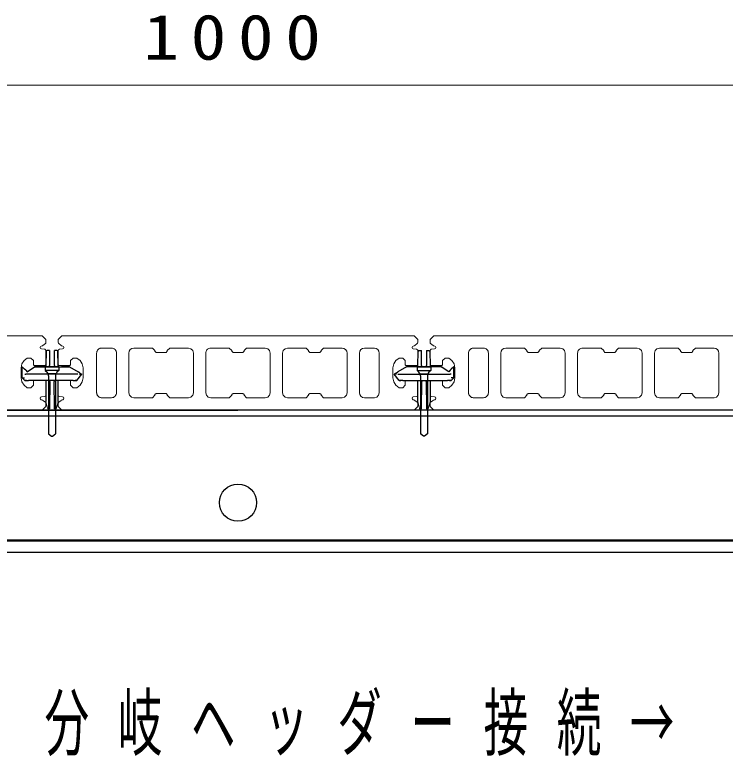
# Model space of a CAD drawing. Units: millimetres on the paper, with parts at other scales. Extents: x -385 to 15, y -594 to 267.
# Drawn here: x -110.69 to -82.04, y -91.54 to -61.64 of the extents above; entities that cross this region are included whole.
import ezdxf

# ---------------------------------------------------------------- set-up
doc = ezdxf.new("R2010")
doc.units = ezdxf.units.MM
doc.linetypes.add('USER1', pattern=[4.5, 2.5, -2])
doc.layers.add('1_10', color=7, linetype='Continuous', lineweight=25)
doc.styles.add('ＭＳ ゴシック', font='')
doc.styles.get('ＭＳ ゴシック').set_extended_font_data('MS Gothic')

msp = doc.modelspace()

# ---------------------------------------------------------------- linework, layer by layer
at = {"layer": '1_10', "lineweight": 13}
for p, q in [((-151.687, -64.484), (-51.687, -64.484)), ((-109.437, -77.234), (-109.371, -77.511)), ((-108.937, -77.234), (-109.003, -77.511)), ((-94.437, -77.234), (-94.371, -77.511)), ((-93.937, -77.234), (-94.003, -77.511)), ((-109.291, -77.534), (-109.342, -77.534)), ((-109.084, -77.534), (-109.032, -77.534)), ((-94.291, -77.534), (-94.342, -77.534)), ((-94.084, -77.534), (-94.032, -77.534))]:
    msp.add_line(p, q, dxfattribs=at)
at = {"layer": '1_10', "color": 14}
for p, q in [((-109.426, -75.213), (-109.436, -75.786)), ((-109.287, -75.184), (-109.396, -75.184)), ((-109.287, -75.184), (-109.287, -75.785)), ((-108.978, -75.184), (-109.087, -75.184)), ((-109.087, -75.785), (-109.087, -75.184)), ((-108.938, -75.786), (-108.948, -75.213)), ((-94.436, -75.786), (-94.426, -75.213)), ((-94.396, -75.184), (-94.287, -75.184)), ((-94.287, -75.785), (-94.287, -75.184)), ((-94.087, -75.184), (-93.978, -75.184)), ((-94.087, -75.184), (-94.087, -75.785)), ((-93.948, -75.213), (-93.938, -75.786)), ((-110.387, -76.284), (-110.387, -75.834)), ((-110.387, -75.834), (-110.293, -75.928)), ((-110.242, -75.979), (-110.293, -75.928)), ((-110.187, -76.034), (-109.887, -75.834)), ((-109.7, -75.813), (-109.887, -75.834)), ((-109.887, -75.834), (-108.487, -75.834)), ((-109.7, -75.813), (-109.436, -75.784)), ((-109.436, -75.786), (-109.437, -75.834)), ((-109.287, -75.834), (-109.287, -75.785)), ((-109.087, -75.785), (-109.087, -75.834)), ((-108.674, -75.813), (-108.938, -75.784)), ((-108.937, -75.834), (-108.938, -75.786)), ((-108.487, -75.834), (-108.674, -75.813)), ((-108.487, -75.834), (-108.133, -76.046)), ((-94.887, -75.834), (-95.241, -76.046)), ((-94.887, -75.834), (-94.7, -75.813)), ((-93.487, -75.834), (-94.887, -75.834)), ((-94.7, -75.813), (-94.436, -75.784)), ((-94.437, -75.834), (-94.436, -75.786)), ((-94.287, -75.785), (-94.287, -75.834)), ((-94.087, -75.834), (-94.087, -75.785)), ((-93.674, -75.813), (-93.938, -75.784)), ((-93.938, -75.786), (-93.937, -75.834)), ((-93.674, -75.813), (-93.487, -75.834)), ((-93.187, -76.034), (-93.487, -75.834)), ((-93.132, -75.979), (-93.082, -75.928)), ((-92.987, -75.834), (-93.082, -75.928)), ((-92.987, -76.284), (-92.987, -75.834)), ((-110.242, -75.979), (-110.187, -76.034)), ((-108.14, -76.134), (-110.24, -76.134)), ((-108.187, -76.384), (-107.987, -76.134)), ((-108.083, -76.076), (-108.133, -76.046)), ((-108.084, -76.134), (-107.987, -76.134)), ((-108.083, -76.076), (-107.987, -76.134)), ((-95.291, -76.076), (-95.387, -76.134)), ((-95.187, -76.384), (-95.387, -76.134)), ((-95.29, -76.134), (-95.387, -76.134)), ((-95.291, -76.076), (-95.241, -76.046)), ((-95.234, -76.134), (-93.134, -76.134)), ((-93.132, -75.979), (-93.187, -76.034)), ((-110.287, -76.384), (-110.387, -76.284)), ((-110.387, -76.284), (-110.292, -76.284)), ((-110.287, -76.384), (-110.132, -76.384)), ((-110.22, -76.384), (-110.281, -76.384)), ((-108.337, -76.384), (-110.132, -76.384)), ((-109.437, -76.384), (-109.437, -76.431)), ((-109.437, -76.431), (-109.437, -77.234)), ((-109.271, -76.432), (-109.291, -77.534)), ((-109.271, -76.432), (-109.271, -76.384)), ((-109.104, -76.384), (-109.103, -76.432)), ((-109.084, -77.534), (-109.103, -76.432)), ((-108.937, -76.431), (-108.937, -76.384)), ((-108.937, -77.234), (-108.937, -76.431)), ((-108.337, -76.384), (-108.187, -76.384)), ((-108.193, -76.384), (-108.254, -76.384)), ((-95.037, -76.384), (-95.187, -76.384)), ((-95.181, -76.384), (-95.12, -76.384)), ((-95.037, -76.384), (-93.242, -76.384)), ((-94.437, -76.431), (-94.437, -76.384)), ((-94.437, -77.234), (-94.437, -76.431)), ((-94.291, -77.534), (-94.271, -76.432)), ((-94.271, -76.384), (-94.271, -76.432)), ((-94.103, -76.432), (-94.104, -76.384)), ((-94.103, -76.432), (-94.084, -77.534)), ((-93.937, -76.384), (-93.937, -76.431)), ((-93.937, -76.431), (-93.937, -77.234)), ((-93.087, -76.384), (-93.242, -76.384)), ((-93.154, -76.384), (-93.093, -76.384)), ((-93.087, -76.384), (-92.987, -76.284)), ((-92.987, -76.284), (-93.082, -76.284))]:
    msp.add_line(p, q, dxfattribs=at)
at = {"layer": '1_10', "color": 4}
for p, q in [((-109.462, -75.834), (-109.462, -75.984)), ((-108.912, -75.834), (-109.462, -75.834)), ((-108.912, -75.834), (-108.912, -75.984)), ((-94.462, -75.834), (-94.462, -75.984)), ((-94.462, -75.834), (-93.912, -75.834)), ((-93.912, -75.834), (-93.912, -75.984)), ((-109.462, -75.984), (-109.387, -76.059)), ((-108.912, -75.984), (-109.462, -75.984)), ((-109.046, -76.118), (-109.328, -76.118)), ((-109.328, -76.2), (-109.328, -78.543)), ((-109.046, -76.2), (-109.046, -78.543)), ((-108.912, -75.984), (-108.988, -76.059)), ((-94.462, -75.984), (-94.387, -76.059)), ((-94.462, -75.984), (-93.912, -75.984)), ((-94.328, -76.118), (-94.046, -76.118)), ((-94.328, -76.2), (-94.328, -78.543)), ((-94.046, -76.2), (-94.046, -78.543)), ((-93.912, -75.984), (-93.988, -76.059)), ((-109.328, -78.543), (-109.205, -78.63)), ((-109.169, -78.63), (-109.046, -78.543)), ((-94.205, -78.63), (-94.328, -78.543)), ((-94.046, -78.543), (-94.169, -78.63)), ((-109.205, -78.63), (-109.187, -78.634)), ((-109.187, -78.634), (-109.169, -78.63)), ((-94.187, -78.634), (-94.205, -78.63)), ((-94.169, -78.63), (-94.187, -78.634))]:
    msp.add_line(p, q, dxfattribs=at)
at = {"layer": '1_10', "color": 190}
for p, q in [((-52.937, -77.584), (-150.437, -77.584)), ((-150.437, -77.814), (-52.937, -77.814)), ((-138.237, -82.814), (-65.137, -82.814))]:
    msp.add_line(p, q, dxfattribs=at)
at = {"layer": '1_10'}
for p in [(-144.837, -77.584), (-58.537, -77.584)]:
    msp.add_line(p, (-101.687, -77.584), dxfattribs=at)
at = {"layer": '1_10', "color": 60}
for p, q in [((-151.237, -77.814), (-52.137, -77.814)), ((-62.687, -82.864), (-140.687, -82.864)), ((-140.687, -83.314), (-62.687, -83.314))]:
    msp.add_line(p, q, dxfattribs=at)
at = {"layer": '1_10', "color": 190, "linetype": 'USER1', "lineweight": 13}
msp.add_line((-52.937, -77.814), (-150.437, -77.814), dxfattribs=at)
at = {"layer": '1_10', "color": 40, "lineweight": 13}
for points in [[(-123.787, -77.584), (-109.587, -77.584), (-109.437, -77.434), (-109.437, -77.308), (-109.442, -77.286), (-109.456, -77.268), (-109.554, -77.19), (-109.563, -77.184), (-109.572, -77.181), (-109.626, -77.164), (-109.652, -77.146), (-109.662, -77.116), (-109.662, -77.1), (-109.649, -77.066), (-109.616, -77.049), (-109.483, -77.038), (-109.451, -77.021), (-109.437, -76.987), (-109.437, -76.409), (-109.462, -76.384), (-109.912, -76.384), (-109.937, -76.409), (-109.937, -76.584), (-110.037, -76.684), (-110.187, -76.684), (-110.316, -76.583), (-110.403, -76.444), (-110.437, -76.284), (-110.437, -75.884), (-110.403, -75.723), (-110.316, -75.584), (-110.187, -75.484), (-110.037, -75.484), (-109.937, -75.584), (-109.937, -75.759), (-109.912, -75.784), (-109.462, -75.784), (-109.437, -75.759), (-109.437, -75.18), (-109.451, -75.146), (-109.483, -75.129), (-109.616, -75.118), (-109.649, -75.101), (-109.662, -75.067), (-109.662, -75.051), (-109.652, -75.021), (-109.626, -75.003), (-109.572, -74.986), (-109.563, -74.983), (-109.554, -74.977), (-109.456, -74.899), (-109.442, -74.881), (-109.437, -74.859), (-109.437, -74.734), (-109.587, -74.584), (-123.787, -74.584)], [(-79.587, -74.584), (-93.787, -74.584), (-93.937, -74.734), (-93.937, -74.859), (-93.932, -74.881), (-93.918, -74.899), (-93.82, -74.977), (-93.812, -74.983), (-93.803, -74.986), (-93.748, -75.003), (-93.722, -75.021), (-93.712, -75.051), (-93.712, -75.067), (-93.726, -75.101), (-93.759, -75.118), (-93.891, -75.129), (-93.924, -75.146), (-93.937, -75.18), (-93.937, -75.759), (-93.912, -75.784), (-93.462, -75.784), (-93.437, -75.759), (-93.437, -75.584), (-93.337, -75.484), (-93.187, -75.484), (-93.058, -75.584), (-92.971, -75.723), (-92.937, -75.884), (-92.937, -76.284), (-92.971, -76.444), (-93.058, -76.583), (-93.187, -76.684), (-93.337, -76.684), (-93.437, -76.584), (-93.437, -76.409), (-93.462, -76.384), (-93.912, -76.384), (-93.937, -76.409), (-93.937, -76.987), (-93.924, -77.021), (-93.891, -77.038), (-93.759, -77.049), (-93.726, -77.066), (-93.712, -77.1), (-93.712, -77.116), (-93.722, -77.146), (-93.748, -77.164), (-93.803, -77.181), (-93.812, -77.184), (-93.82, -77.19), (-93.918, -77.268), (-93.932, -77.286), (-93.937, -77.308), (-93.937, -77.434), (-93.787, -77.584), (-79.587, -77.584)]]:
    msp.add_lwpolyline(points, dxfattribs=at)
for points in [[(-108.759, -77.049), (-108.726, -77.066), (-108.712, -77.1), (-108.712, -77.116), (-108.722, -77.146), (-108.748, -77.164), (-108.803, -77.181), (-108.812, -77.184), (-108.82, -77.19), (-108.918, -77.268), (-108.932, -77.286), (-108.937, -77.308), (-108.937, -77.434), (-108.787, -77.584), (-94.587, -77.584), (-94.437, -77.434), (-94.437, -77.308), (-94.442, -77.286), (-94.456, -77.268), (-94.554, -77.19), (-94.563, -77.184), (-94.572, -77.181), (-94.626, -77.164), (-94.652, -77.146), (-94.662, -77.116), (-94.662, -77.1), (-94.649, -77.066), (-94.616, -77.049), (-94.483, -77.038), (-94.451, -77.021), (-94.437, -76.987), (-94.437, -76.409), (-94.462, -76.384), (-94.912, -76.384), (-94.937, -76.409), (-94.937, -76.584), (-95.037, -76.684), (-95.187, -76.684), (-95.316, -76.583), (-95.403, -76.444), (-95.437, -76.284), (-95.437, -75.884), (-95.403, -75.723), (-95.316, -75.584), (-95.187, -75.484), (-95.037, -75.484), (-94.937, -75.584), (-94.937, -75.759), (-94.912, -75.784), (-94.462, -75.784), (-94.437, -75.759), (-94.437, -75.18), (-94.451, -75.146), (-94.483, -75.129), (-94.616, -75.118), (-94.649, -75.101), (-94.662, -75.067), (-94.662, -75.051), (-94.652, -75.021), (-94.626, -75.003), (-94.572, -74.986), (-94.563, -74.983), (-94.554, -74.977), (-94.456, -74.899), (-94.442, -74.881), (-94.437, -74.859), (-94.437, -74.734), (-94.587, -74.584), (-108.787, -74.584), (-108.937, -74.734), (-108.937, -74.859), (-108.932, -74.881), (-108.918, -74.899), (-108.82, -74.977), (-108.812, -74.983), (-108.803, -74.986), (-108.748, -75.003), (-108.722, -75.021), (-108.712, -75.051), (-108.712, -75.067), (-108.726, -75.101), (-108.759, -75.118), (-108.891, -75.129), (-108.924, -75.146), (-108.937, -75.18), (-108.937, -75.759), (-108.912, -75.784), (-108.462, -75.784), (-108.437, -75.759), (-108.437, -75.584), (-108.337, -75.484), (-108.187, -75.484), (-108.058, -75.584), (-107.971, -75.723), (-107.937, -75.884), (-107.937, -76.284), (-107.971, -76.444), (-108.058, -76.583), (-108.187, -76.684), (-108.337, -76.684), (-108.437, -76.584), (-108.437, -76.409), (-108.462, -76.384), (-108.912, -76.384), (-108.937, -76.409), (-108.937, -76.987), (-108.924, -77.021), (-108.891, -77.038)], [(-107.314, -77.038), (-107.342, -77.01), (-107.353, -76.995), (-107.364, -76.978), (-107.372, -76.96), (-107.379, -76.942), (-107.383, -76.923), (-107.386, -76.903), (-107.387, -76.884), (-107.387, -75.284), (-107.386, -75.264), (-107.383, -75.245), (-107.379, -75.226), (-107.372, -75.207), (-107.364, -75.189), (-107.353, -75.172), (-107.342, -75.157), (-107.314, -75.129), (-107.298, -75.117), (-107.281, -75.107), (-107.264, -75.099), (-107.245, -75.092), (-107.226, -75.087), (-107.207, -75.085), (-107.187, -75.084), (-106.787, -75.084), (-106.748, -75.087), (-106.711, -75.099), (-106.676, -75.117), (-106.646, -75.142), (-106.621, -75.172), (-106.602, -75.207), (-106.591, -75.245), (-106.587, -75.284), (-106.587, -76.884), (-106.591, -76.923), (-106.602, -76.96), (-106.621, -76.995), (-106.646, -77.025), (-106.676, -77.05), (-106.711, -77.068), (-106.748, -77.08), (-106.787, -77.084), (-107.187, -77.084), (-107.207, -77.083), (-107.226, -77.08), (-107.245, -77.075), (-107.264, -77.068), (-107.281, -77.06), (-107.298, -77.05)], [(-104.587, -75.259), (-104.537, -75.209), (-104.537, -75.184), (-104.437, -75.084), (-103.687, -75.084), (-103.587, -75.11), (-103.514, -75.184), (-103.487, -75.284), (-103.487, -76.884), (-103.514, -76.984), (-103.587, -77.057), (-103.687, -77.084), (-104.437, -77.084), (-104.537, -76.984), (-104.537, -76.959), (-104.587, -76.909), (-104.987, -76.909), (-105.037, -76.959), (-105.037, -76.984), (-105.137, -77.084), (-105.887, -77.084), (-105.987, -77.057), (-106.06, -76.984), (-106.087, -76.884), (-106.087, -75.284), (-106.072, -75.207), (-106.029, -75.142), (-105.964, -75.099), (-105.887, -75.084), (-105.137, -75.084), (-105.037, -75.184), (-105.037, -75.209), (-104.987, -75.259)], [(-100.587, -75.084), (-100.487, -75.11), (-100.414, -75.184), (-100.387, -75.284), (-100.387, -76.884), (-100.414, -76.984), (-100.487, -77.057), (-100.587, -77.084), (-101.337, -77.084), (-101.437, -76.984), (-101.437, -76.959), (-101.487, -76.909), (-101.887, -76.909), (-101.937, -76.959), (-101.937, -76.984), (-102.037, -77.084), (-102.787, -77.084), (-102.887, -77.057), (-102.96, -76.984), (-102.987, -76.884), (-102.987, -75.284), (-102.984, -75.249), (-102.975, -75.215), (-102.96, -75.184), (-102.94, -75.155), (-102.916, -75.13), (-102.887, -75.11), (-102.856, -75.096), (-102.822, -75.087), (-102.787, -75.084), (-102.037, -75.084), (-101.937, -75.184), (-101.937, -75.209), (-101.887, -75.259), (-101.487, -75.259), (-101.437, -75.209), (-101.437, -75.184), (-101.337, -75.084)], [(-97.287, -76.884), (-97.314, -76.984), (-97.387, -77.057), (-97.487, -77.084), (-98.237, -77.084), (-98.337, -76.984), (-98.337, -76.959), (-98.387, -76.909), (-98.787, -76.909), (-98.837, -76.959), (-98.837, -76.984), (-98.937, -77.084), (-99.687, -77.084), (-99.787, -77.057), (-99.86, -76.984), (-99.887, -76.884), (-99.887, -75.284), (-99.86, -75.184), (-99.787, -75.11), (-99.687, -75.084), (-98.937, -75.084), (-98.837, -75.184), (-98.837, -75.209), (-98.787, -75.259), (-98.387, -75.259), (-98.337, -75.209), (-98.337, -75.184), (-98.237, -75.084), (-97.487, -75.084), (-97.411, -75.099), (-97.346, -75.142), (-97.302, -75.207), (-97.287, -75.284)], [(-96.587, -75.084), (-96.187, -75.084), (-96.111, -75.099), (-96.046, -75.142), (-96.002, -75.207), (-95.987, -75.284), (-95.987, -76.884), (-96.014, -76.984), (-96.087, -77.057), (-96.187, -77.084), (-96.587, -77.084), (-96.664, -77.068), (-96.729, -77.025), (-96.772, -76.96), (-96.787, -76.884), (-96.787, -75.284), (-96.772, -75.207), (-96.729, -75.142), (-96.664, -75.099)], [(-92.314, -77.038), (-92.342, -77.01), (-92.353, -76.995), (-92.364, -76.978), (-92.372, -76.96), (-92.379, -76.942), (-92.383, -76.923), (-92.386, -76.903), (-92.387, -76.884), (-92.387, -75.284), (-92.386, -75.264), (-92.383, -75.245), (-92.379, -75.226), (-92.372, -75.207), (-92.364, -75.189), (-92.353, -75.172), (-92.342, -75.157), (-92.314, -75.129), (-92.298, -75.117), (-92.281, -75.107), (-92.264, -75.099), (-92.245, -75.092), (-92.226, -75.087), (-92.207, -75.085), (-92.187, -75.084), (-91.787, -75.084), (-91.748, -75.087), (-91.711, -75.099), (-91.676, -75.117), (-91.646, -75.142), (-91.621, -75.172), (-91.602, -75.207), (-91.591, -75.245), (-91.587, -75.284), (-91.587, -76.884), (-91.591, -76.923), (-91.602, -76.96), (-91.621, -76.995), (-91.646, -77.025), (-91.676, -77.05), (-91.711, -77.068), (-91.748, -77.08), (-91.787, -77.084), (-92.187, -77.084), (-92.207, -77.083), (-92.226, -77.08), (-92.245, -77.075), (-92.264, -77.068), (-92.281, -77.06), (-92.298, -77.05)], [(-89.587, -75.259), (-89.537, -75.209), (-89.537, -75.184), (-89.437, -75.084), (-88.687, -75.084), (-88.587, -75.11), (-88.514, -75.184), (-88.487, -75.284), (-88.487, -76.884), (-88.514, -76.984), (-88.587, -77.057), (-88.687, -77.084), (-89.437, -77.084), (-89.537, -76.984), (-89.537, -76.959), (-89.587, -76.909), (-89.987, -76.909), (-90.037, -76.959), (-90.037, -76.984), (-90.137, -77.084), (-90.887, -77.084), (-90.987, -77.057), (-91.06, -76.984), (-91.087, -76.884), (-91.087, -75.284), (-91.072, -75.207), (-91.029, -75.142), (-90.964, -75.099), (-90.887, -75.084), (-90.137, -75.084), (-90.037, -75.184), (-90.037, -75.209), (-89.987, -75.259)], [(-85.587, -75.084), (-85.487, -75.11), (-85.414, -75.184), (-85.387, -75.284), (-85.387, -76.884), (-85.414, -76.984), (-85.487, -77.057), (-85.587, -77.084), (-86.337, -77.084), (-86.437, -76.984), (-86.437, -76.959), (-86.487, -76.909), (-86.887, -76.909), (-86.937, -76.959), (-86.937, -76.984), (-87.037, -77.084), (-87.787, -77.084), (-87.887, -77.057), (-87.96, -76.984), (-87.987, -76.884), (-87.987, -75.284), (-87.984, -75.249), (-87.975, -75.215), (-87.96, -75.184), (-87.94, -75.155), (-87.916, -75.13), (-87.887, -75.11), (-87.856, -75.096), (-87.822, -75.087), (-87.787, -75.084), (-87.037, -75.084), (-86.937, -75.184), (-86.937, -75.209), (-86.887, -75.259), (-86.487, -75.259), (-86.437, -75.209), (-86.437, -75.184), (-86.337, -75.084)], [(-82.287, -76.884), (-82.314, -76.984), (-82.387, -77.057), (-82.487, -77.084), (-83.237, -77.084), (-83.337, -76.984), (-83.337, -76.959), (-83.387, -76.909), (-83.787, -76.909), (-83.837, -76.959), (-83.837, -76.984), (-83.937, -77.084), (-84.687, -77.084), (-84.787, -77.057), (-84.86, -76.984), (-84.887, -76.884), (-84.887, -75.284), (-84.86, -75.184), (-84.787, -75.11), (-84.687, -75.084), (-83.937, -75.084), (-83.837, -75.184), (-83.837, -75.209), (-83.787, -75.259), (-83.387, -75.259), (-83.337, -75.209), (-83.337, -75.184), (-83.237, -75.084), (-82.487, -75.084), (-82.411, -75.099), (-82.346, -75.142), (-82.302, -75.207), (-82.287, -75.284)]]:
    msp.add_lwpolyline(points, close=True, dxfattribs=at)
at = {"layer": '1_10', "color": 60}
msp.add_circle((-101.687, -81.314), 0.75, dxfattribs=at)
at = {"layer": '1_10', "color": 14}
for centre, start, end in [((-109.396, -75.214), 90, 179), ((-108.978, -75.214), 1, 90), ((-94.396, -75.214), 90, 179), ((-93.978, -75.214), 1, 90)]:
    msp.add_arc(centre, 0.03, start, end, dxfattribs=at)
at = {"layer": '1_10', "color": 4}
for centre, start, end in [((-109.528, -76.2), 0, 45), ((-108.846, -76.2), 135, 180), ((-94.528, -76.2), 0, 45), ((-93.846, -76.2), 135, 180)]:
    msp.add_arc(centre, 0.2, start, end, dxfattribs=at)
at = {"layer": '1_10', "lineweight": 13}
for centre, start, end in [((-109.342, -77.504), 193.407, 270), ((-109.032, -77.504), 270, 346.593), ((-94.342, -77.504), 193.407, 270), ((-94.032, -77.504), 270, 346.593)]:
    msp.add_arc(centre, 0.03, start, end, dxfattribs=at)
at = {"layer": '1_10', "color": 14}
for points in [[(-110.29, -76.133), (-110.289, -76.133), (-110.288, -76.133), (-110.287, -76.133), (-110.286, -76.133), (-110.285, -76.133), (-110.284, -76.133), (-110.283, -76.133), (-110.282, -76.133), (-110.281, -76.133), (-110.28, -76.133), (-110.279, -76.133), (-110.278, -76.133), (-110.277, -76.133), (-110.276, -76.133), (-110.275, -76.133), (-110.274, -76.133), (-110.273, -76.133), (-110.272, -76.133), (-110.271, -76.133), (-110.27, -76.133), (-110.269, -76.133), (-110.268, -76.133), (-110.267, -76.133), (-110.266, -76.133), (-110.265, -76.133), (-110.264, -76.133), (-110.263, -76.133), (-110.262, -76.133), (-110.261, -76.133), (-110.26, -76.133), (-110.259, -76.133), (-110.258, -76.133), (-110.257, -76.134), (-110.256, -76.134), (-110.254, -76.134), (-110.253, -76.134), (-110.252, -76.134), (-110.251, -76.134), (-110.25, -76.134), (-110.249, -76.134), (-110.248, -76.134), (-110.247, -76.134), (-110.246, -76.134), (-110.245, -76.134), (-110.244, -76.134), (-110.243, -76.134), (-110.242, -76.134), (-110.241, -76.134)], [(-93.084, -76.133), (-93.085, -76.133), (-93.086, -76.133), (-93.087, -76.133), (-93.088, -76.133), (-93.089, -76.133), (-93.09, -76.133), (-93.091, -76.133), (-93.092, -76.133), (-93.093, -76.133), (-93.094, -76.133), (-93.095, -76.133), (-93.096, -76.133), (-93.098, -76.133), (-93.099, -76.133), (-93.1, -76.133), (-93.101, -76.133), (-93.102, -76.133), (-93.103, -76.133), (-93.104, -76.133), (-93.105, -76.133), (-93.106, -76.133), (-93.107, -76.133), (-93.108, -76.133), (-93.109, -76.133), (-93.11, -76.133), (-93.111, -76.133), (-93.112, -76.133), (-93.113, -76.133), (-93.114, -76.133), (-93.115, -76.133), (-93.116, -76.133), (-93.117, -76.133), (-93.118, -76.134), (-93.119, -76.134), (-93.12, -76.134), (-93.121, -76.134), (-93.122, -76.134), (-93.123, -76.134), (-93.124, -76.134), (-93.125, -76.134), (-93.126, -76.134), (-93.127, -76.134), (-93.128, -76.134), (-93.129, -76.134), (-93.13, -76.134), (-93.131, -76.134), (-93.132, -76.134), (-93.133, -76.134)]]:
    msp.add_open_spline(points, degree=3, knots=[0, 0, 0, 0, 1, 1, 1, 2, 2, 2, 3, 3, 3, 4, 4, 4, 5, 5, 5, 6, 6, 6, 7, 7, 7, 8, 8, 8, 9, 9, 9, 10, 10, 10, 11, 11, 11, 12, 12, 12, 13, 13, 13, 14, 14, 14, 15, 15, 15, 16, 16, 16, 16], dxfattribs=at)

# ---------------------------------------------------------------- texts
at = {"layer": '1_10', "style": 'ＭＳ ゴシック'}
for s, insert, char_height, attachment_point in [('\\T1.33;\\W1.15;1000', (-101.687, -63.484), 1.833, 8), ('\\T1.64;\\W0.6;分岐ヘッダー接続→', (-109.49, -89.084), 2.199, 1)]:
    msp.add_mtext(s, dxfattribs=dict(at, insert=insert, char_height=char_height, attachment_point=attachment_point))

doc.saveas('drawing.dxf')
